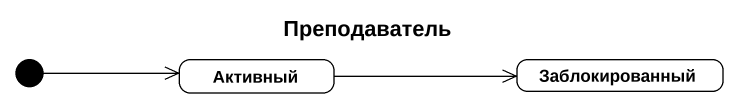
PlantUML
@startuml
title Преподаватель
hide empty description
state Активный
state Заблокированный
[*] -right-> Активный
Активный -right-> Заблокированный
@enduml
